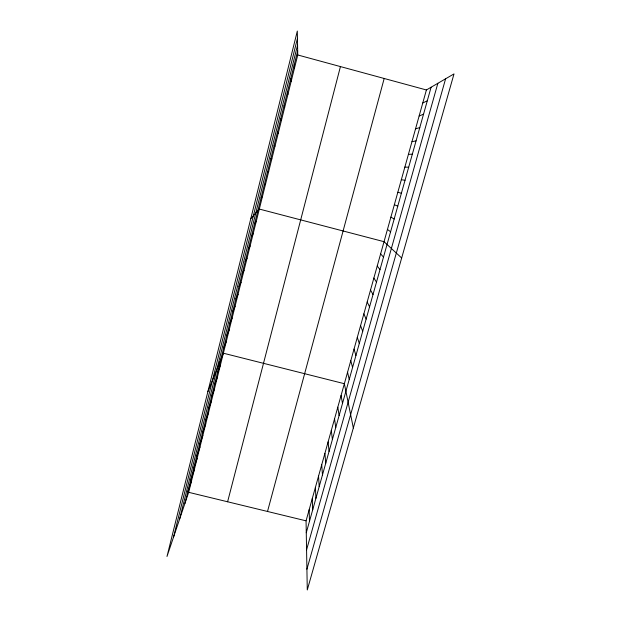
<?xml version="1.0" encoding="UTF-8"?>
<svg xmlns="http://www.w3.org/2000/svg" width="621" height="621" viewBox="0 0 621 621"><rect width="100%" height="100%" fill="white"/><g stroke="black" fill="none" stroke-linecap="round" stroke-linejoin="round"><path stroke-width="0.93" d="M173.5 537.219L297.451 38.339M179.578 519.249L297.575 45.061M184.942 503.383L297.676 50.922M188.675 492.321L297.754 54.974L297.319 31.05L166.987 556.486L188.675 492.321L306.06 520.833L307.279 589.95L454.013 73.899L426.402 89.967L306.06 520.833M227.604 501.776L340.44 66.587M267.511 511.471L384.182 78.487M306.269 532.756L431.09 87.243M306.572 549.857L437.859 83.299M306.914 569.209L445.606 78.789M187.829 491.785L191.478 481.073M190.732 480.118L194.303 469.763M193.659 468.389L197.136 458.391M196.593 456.598L199.993 446.957M199.551 444.737L202.857 435.461M202.524 432.806L205.737 423.902M205.512 420.813L208.64 412.282M208.516 408.75L211.551 400.592M211.544 396.617L214.486 388.847M214.579 384.415L217.428 377.032M217.637 372.142L220.393 365.156M207.864 391.688L223.374 353.209L344.36 383.708L353.333 427.97M223.715 347.76L226.277 341.55M226.735 335.643L229.203 329.829M229.77 323.463L232.138 318.045M232.821 311.214L235.095 306.2M235.887 298.895L238.068 294.292M238.976 286.514L241.057 282.314M242.081 274.055L244.061 270.267M245.202 261.526L247.08 258.165M248.346 248.928L250.116 245.986M251.497 236.252L253.166 233.744M254.672 223.506L256.24 221.433M250.791 218.639L259.322 209.06L384.026 241.685L401.663 258.01M261.084 197.796L262.427 196.609M264.313 184.833L265.547 184.095M422.761 103.008L427.302 100.773M419.144 115.972L423.53 114.217M415.542 128.865L419.788 127.584M267.566 171.792L268.691 171.505M411.964 141.681L416.062 140.874M408.401 154.427L412.36 154.093M404.861 167.103L408.68 167.228M401.337 179.71L405.024 180.284M270.834 158.673L271.851 158.852M297.754 54.974L426.402 89.967M397.836 192.238L401.383 193.271M394.358 204.705L397.766 206.18M390.896 217.102L394.172 219.019M274.117 145.477L275.018 146.121M387.45 229.428L390.593 231.78M380.619 253.88L383.499 257.094M377.234 266.005L379.99 269.638M277.424 132.211L278.216 133.321M373.865 278.068L376.489 282.113M370.52 290.061L373.019 294.525M367.182 301.985L369.557 306.859M363.867 313.853L366.126 319.124M280.754 118.859L281.422 120.451M360.576 325.652L362.703 331.319M357.3 337.389L359.311 343.452M354.04 349.056L355.926 355.515M284.1 105.43L284.651 107.503M350.795 360.669L352.565 367.508M347.566 372.22L349.227 379.439M341.069 395.476L342.497 403.456M287.461 91.924L287.903 94.485M337.801 407.182L339.105 415.542M334.548 418.826L335.744 427.566M331.311 430.407L332.39 439.513M290.845 78.339L291.164 81.39M328.098 441.927L329.06 451.397M324.899 453.377L325.753 463.212M321.717 464.772L322.462 474.964M318.55 476.105L319.186 486.654M294.253 64.669L294.447 68.225M315.406 487.376L315.926 498.275M312.27 498.585L312.689 509.833M309.157 509.74L309.468 521.33"/></g></svg>
